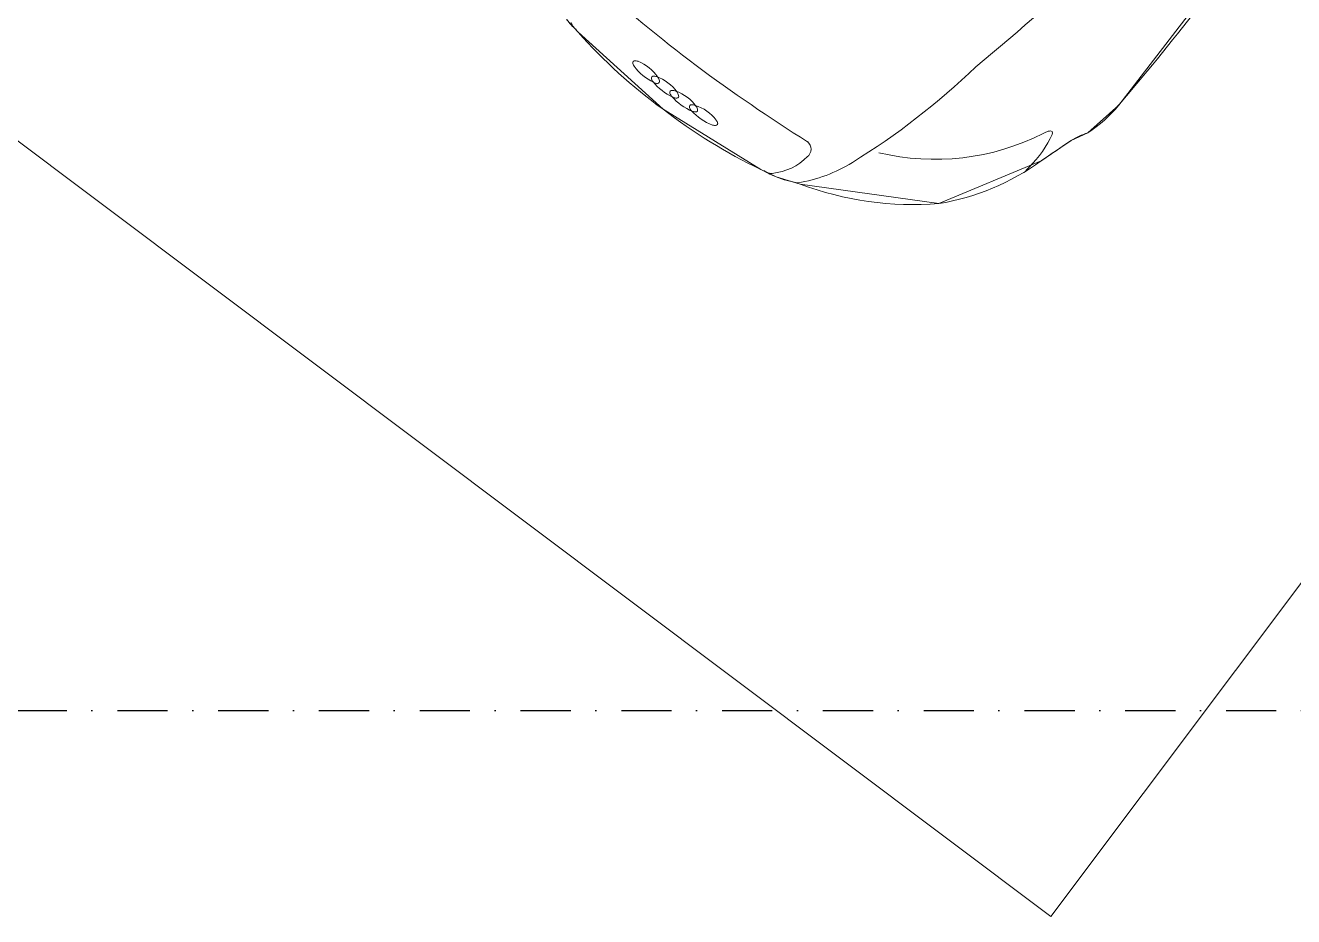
# Model space of a CAD drawing. Extents: x -1133 to 23780, y -1311 to 8245.
# Drawn here: x 2013.4 to 2334.3, y 504.1 to 729.5 of the extents above; entities that cross this region are included whole.
import ezdxf

# ---------------------------------------------------------------- set-up
doc = ezdxf.new("R2010")
doc.units = 0
doc.header["$MEASUREMENT"] = 0
doc.linetypes.add('DASHDOT', pattern=[25.4, 12.7, -6.35, 0, -6.35])
doc.layers.get('0').update_dxf_attribs({"color": 9, "lineweight": 9})
for name, color, linetype, lineweight in [('04', 9, 'Continuous', 9), ('06D', 9, 'Continuous', 9), ('E-KABLO', 7, 'Continuous', 30)]:
    doc.layers.add(name, color=color, linetype=linetype, lineweight=lineweight)

# ---------------------------------------------------------------- blocks, each defined once
blk = doc.blocks.new('Group-321-1')
at = {"lineweight": 0}
blk.add_lwpolyline([(384781.7923, 69367.6441), (384781.8263, 69367.6169), (384782.0711, 69367.4613), (384782.3403, 69367.353), (384782.3817, 69367.3414), (384782.4453, 69367.3332), (384782.7991, 69367.344), (384783.0363, 69367.4941), (384783.1021, 69367.5581), (384783.1403, 69367.5843), (384783.2058, 69367.6663), (384783.5053, 69368.2326)], dxfattribs=at)
for centre, radius, start, end in [((384777.1322, 69372.6032), 7.5187, 319.30457, 325.96916), ((384778.0913, 69370.7376), 5.9654, 328.91966, 335.17019), ((384784.0992, 69371.3805), 4.2739, 238.0489, 242.6341), ((384781.3493, 69368.793), 1.8423, 311.3278, 323.6363), ((384781.8626, 69367.7093), 0.0958, 222.8673, 244.0075), ((384781.8298, 69367.649), 0.0272, 202.2018, 232.2843), ((384782.901, 69367.8424), 0.3521, 312.8289, 329.9815), ((384782.6953, 69368.7143), 1.3999, 231.6246, 243.5204), ((384784.0734, 69371.3937), 4.2739, 243.022, 247.6072), ((384783.2896, 69367.3257), 0.2986, 119.996, 129.0494), ((384781.9795, 69367.566), 0.00393, 106.148, 191.2356), ((384781.9926, 69367.569), 0.0174, 192.4725, 226.4338), ((384781.9842, 69367.5477), 0.0228, 79.7433, 104.6743), ((384782.0763, 69367.6572), 0.139, 226.4813, 253.2418), ((384781.9679, 69367.4673), 0.1048, 43.0274, 79.064), ((384782.6682, 69368.0497), 0.6058, 266.1764, 306.5902), ((384782.7811, 69367.6377), 0.2809, 321.7491, 342.6581), ((384783.0862, 69367.4874), 0.0949, 118.2722, 126.8391), ((384795.1854, 69355.0563), 17.3868, 134.02483, 134.32996), ((384783.0473, 69367.5626), 0.0102, 71.2598, 124.0185), ((384783.0109, 69367.569), 0.0411, 338.6796, 359.2249), ((384783.048, 69367.5692), 0.00398, 351.8705, 50.8649), ((384782.0325, 69367.5354), 0.00393, 108.0079, 193.0955), ((384782.0455, 69367.5388), 0.0174, 194.3324, 228.2937), ((384782.0378, 69367.5173), 0.0228, 81.6031, 106.5342), ((384782.1264, 69367.6297), 0.139, 228.3412, 255.1017), ((384782.043, 69367.5459), 0.0229, 252.8528, 277.4764), ((384782.0242, 69367.4364), 0.1048, 44.8873, 80.9239), ((384782.0223, 69367.5184), 0.0302, 24.4378, 42.4802), ((384782.0457, 69367.5282), 0.00493, 273.6822, 33.6822), ((384782.0856, 69367.5071), 0.00493, 90.1141, 210.1141), ((384782.0905, 69367.4822), 0.0302, 81.316, 99.3585), ((384782.0783, 69367.4086), 0.1048, 44.7323, 80.7688), ((384782.0769, 69367.4892), 0.0302, 26.2976, 44.3401), ((384782.1019, 69367.5147), 0.0229, 206.3199, 230.9435), ((384782.1758, 69367.6043), 0.139, 230.5544, 257.315), ((384782.0967, 69367.5174), 0.0229, 254.7126, 279.3362), ((384782.0999, 69367.4998), 0.00493, 275.5421, 35.5421), ((384782.1404, 69367.4796), 0.00493, 91.9739, 211.9739), ((384782.146, 69367.4549), 0.0302, 83.1759, 101.2183), ((384782.1362, 69367.3809), 0.1048, 46.5921, 82.6287), ((384782.1361, 69367.4668), 0.0228, 19.1219, 44.053), ((384782.5995, 69367.9217), 0.6112, 289.0571, 315.6122), ((384782.7254, 69368.6988), 1.3999, 242.1358, 254.0316), ((384782.1563, 69367.4877), 0.0229, 208.1798, 232.8034), ((384782.2273, 69367.5797), 0.139, 232.4143, 259.1748), ((384782.1491, 69367.4857), 0.0174, 257.3624, 291.3237), ((384782.1539, 69367.4731), 0.00393, 292.5606, 17.6483), ((384782.1921, 69367.441), 0.0228, 20.9818, 45.9129), ((384782.2096, 69367.4478), 0.00393, 294.4205, 19.5081), ((384782.2044, 69367.4602), 0.0174, 259.2223, 293.1836), ((384782.4333, 69367.421), 0.0243, 315.6609, 61.8912), ((384782.3323, 69367.4878), 0.1449, 285.4734, 325.2346), ((384782.3147, 69367.695), 0.3803, 288.9864, 311.3457), ((384782.3942, 69367.4364), 0.0958, 241.6486, 262.7889), ((384782.3644, 69367.3745), 0.0272, 253.3718, 283.4544), ((384782.4317, 69367.5545), 0.2189, 256.7829, 272.2195), ((384782.5977, 69368.1411), 0.8221, 259.3169, 284.18)]:
    blk.add_arc(centre, radius, start, end, dxfattribs=at)
blk = doc.blocks.new('p-audi_arac')
at = {"layer": '06D', "lineweight": 0, "flags": 128}
blk.add_lwpolyline([(695.6, 0.8), (-4.4, 0.8), (-4.4, 400.8), (695.6, 400.8)], close=True, dxfattribs=at)
at = {"layer": '04', "xscale": 99.99999999999999, "yscale": 99.99999999999999, "zscale": 99.99999999999999, "rotation": 117.1763778173343}
blk.add_blockref('Group-321-1', (23745751.03, -31061967.79), dxfattribs=at)

msp = doc.modelspace()

# ---------------------------------------------------------------- linework, layer by layer
at = {"layer": 'E-KABLO', "color": 6, "linetype": 'DASHDOT'}
msp.add_line((1654.17, 556.18), (2429.63, 556.18), dxfattribs=at)

# ---------------------------------------------------------------- block references
at = {"layer": '04', "rotation": 233.1035627324714}
msp.add_blockref('p-audi_arac', (2369.9, 1300.99), dxfattribs=at)

doc.saveas('drawing.dxf')
